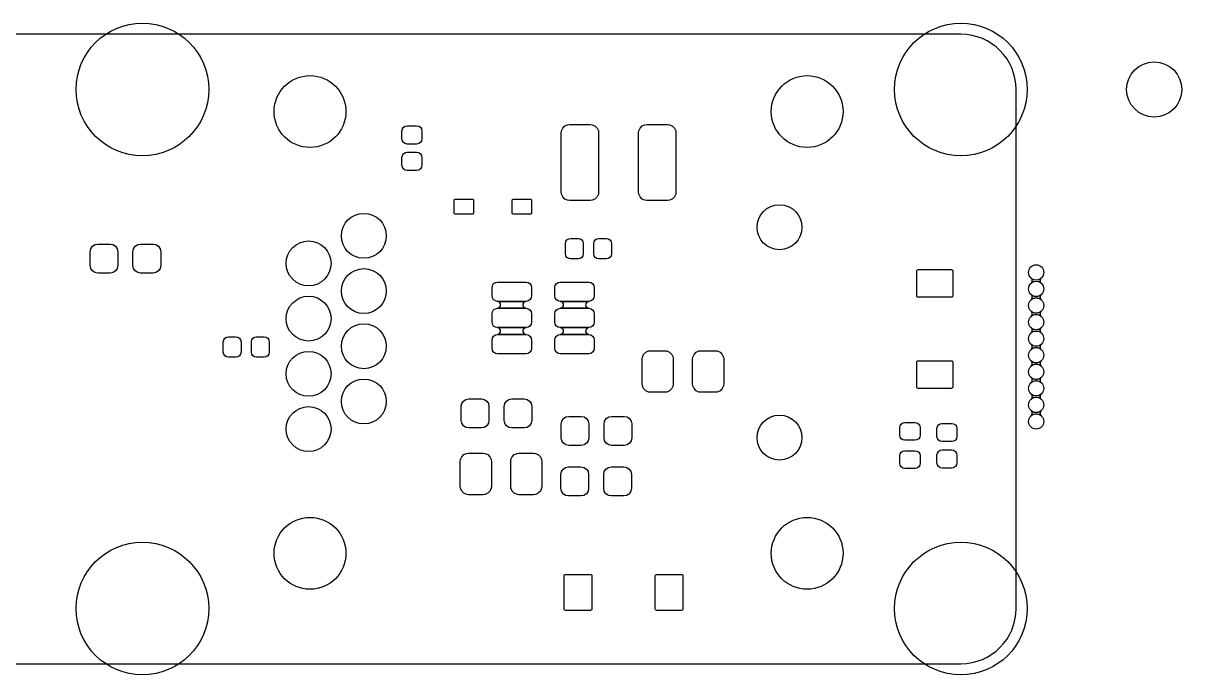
# Model space of a CAD drawing. Extents: x -27 to 356, y -111 to 35.
# Drawn here: x 313.92 to 355.88, y 11.72 to 35.33 of the extents above; entities that cross this region are included whole.
import ezdxf

# ---------------------------------------------------------------- set-up
doc = ezdxf.new("R2010")
doc.units = 0
doc.layers.add('BLACK', color=7, linetype='CONTINUOUS')

msp = doc.modelspace()

# ---------------------------------------------------------------- linework, layer by layer
at = {"layer": 'BLACK', "linetype": 'CONTINUOUS'}
for p, q in [((347.875, 34.925), (231.168, 34.925)), ((347.875, 34.925), (231.168, 34.925)), ((349.875, 14.125), (349.875, 32.925)), ((349.875, 14.125), (349.875, 32.925)), ((327.639, 31.42), (327.654, 31.4931)), ((327.654, 31.4931), (327.695, 31.5551)), ((327.695, 31.5551), (327.757, 31.5965)), ((327.757, 31.5965), (327.83, 31.611)), ((327.83, 31.611), (328.17, 31.611)), ((328.17, 31.611), (328.243, 31.5965)), ((328.243, 31.5965), (328.305, 31.5551)), ((328.305, 31.5551), (328.346, 31.4931)), ((328.346, 31.4931), (328.361, 31.42)), ((333.412, 31.4242), (333.457, 31.5251)), ((333.457, 31.5251), (333.535, 31.6031)), ((333.535, 31.6031), (333.635, 31.6478)), ((333.635, 31.6478), (333.705, 31.656)), ((333.705, 31.656), (334.455, 31.656)), ((334.455, 31.656), (334.524, 31.6479)), ((334.524, 31.6479), (334.625, 31.6034)), ((334.625, 31.6034), (334.703, 31.5255)), ((334.703, 31.5255), (334.748, 31.4248)), ((336.212, 31.4242), (336.257, 31.5251)), ((336.257, 31.5251), (336.335, 31.6031)), ((336.335, 31.6031), (336.435, 31.6478)), ((336.435, 31.6478), (336.505, 31.656)), ((336.505, 31.656), (337.255, 31.656)), ((337.255, 31.656), (337.324, 31.6479)), ((337.324, 31.6479), (337.425, 31.6034)), ((337.425, 31.6034), (337.503, 31.5255)), ((337.503, 31.5255), (337.548, 31.4248)), ((327.639, 31.14), (327.639, 31.42)), ((327.654, 31.0669), (327.639, 31.14)), ((327.695, 31.0049), (327.654, 31.0669)), ((328.346, 31.0669), (328.305, 31.0049)), ((328.361, 31.14), (328.346, 31.0669)), ((328.361, 31.42), (328.361, 31.14)), ((333.404, 31.355), (333.412, 31.4242)), ((333.404, 29.205), (333.404, 31.355)), ((334.748, 31.4248), (334.756, 31.355)), ((334.756, 31.355), (334.756, 29.205)), ((336.204, 31.355), (336.212, 31.4242)), ((336.204, 29.205), (336.204, 31.355)), ((337.548, 31.4248), (337.556, 31.355)), ((337.556, 31.355), (337.556, 29.205)), ((327.757, 30.9635), (327.695, 31.0049)), ((327.695, 30.5951), (327.757, 30.6365)), ((327.83, 30.949), (327.757, 30.9635)), ((327.757, 30.6365), (327.83, 30.651)), ((328.17, 30.949), (327.83, 30.949)), ((327.83, 30.651), (328.17, 30.651)), ((328.243, 30.9635), (328.17, 30.949)), ((328.17, 30.651), (328.243, 30.6365)), ((328.305, 31.0049), (328.243, 30.9635)), ((328.243, 30.6365), (328.305, 30.5951)), ((327.639, 30.46), (327.654, 30.5331)), ((327.639, 30.18), (327.639, 30.46)), ((327.654, 30.5331), (327.695, 30.5951)), ((328.305, 30.5951), (328.346, 30.5331)), ((328.346, 30.5331), (328.361, 30.46)), ((328.361, 30.46), (328.361, 30.18)), ((327.654, 30.1069), (327.639, 30.18)), ((327.695, 30.0449), (327.654, 30.1069)), ((327.757, 30.0035), (327.695, 30.0449)), ((327.83, 29.989), (327.757, 30.0035)), ((328.17, 29.989), (327.83, 29.989)), ((328.243, 30.0035), (328.17, 29.989)), ((328.305, 30.0449), (328.243, 30.0035)), ((328.346, 30.1069), (328.305, 30.0449)), ((328.361, 30.18), (328.346, 30.1069)), ((329.544, 28.9411), (329.56, 28.9521)), ((329.56, 28.9521), (329.58, 28.956)), ((329.58, 28.956), (330.18, 28.956)), ((330.18, 28.956), (330.2, 28.9521)), ((330.2, 28.9521), (330.216, 28.9411)), ((331.644, 28.9411), (331.66, 28.9521)), ((331.66, 28.9521), (331.68, 28.956)), ((331.68, 28.956), (332.28, 28.956)), ((332.28, 28.956), (332.3, 28.9521)), ((332.3, 28.9521), (332.316, 28.9411)), ((333.412, 29.1352), (333.404, 29.205)), ((333.457, 29.0345), (333.412, 29.1352)), ((333.535, 28.9566), (333.457, 29.0345)), ((333.636, 28.9121), (333.535, 28.9566)), ((334.625, 28.9569), (334.525, 28.9122)), ((334.703, 29.0349), (334.625, 28.9569)), ((334.748, 29.1358), (334.703, 29.0349)), ((334.756, 29.205), (334.748, 29.1358)), ((336.212, 29.1352), (336.204, 29.205)), ((336.257, 29.0345), (336.212, 29.1352)), ((336.335, 28.9566), (336.257, 29.0345)), ((336.436, 28.9121), (336.335, 28.9566)), ((337.425, 28.9569), (337.325, 28.9122)), ((337.503, 29.0349), (337.425, 28.9569)), ((337.548, 29.1358), (337.503, 29.0349)), ((337.556, 29.205), (337.548, 29.1358)), ((329.529, 28.905), (329.533, 28.9245)), ((329.529, 28.455), (329.529, 28.905)), ((329.533, 28.9245), (329.544, 28.9411)), ((330.216, 28.9411), (330.227, 28.9245)), ((330.227, 28.9245), (330.231, 28.905)), ((330.231, 28.905), (330.231, 28.455)), ((331.629, 28.905), (331.633, 28.9245)), ((331.629, 28.455), (331.629, 28.905)), ((331.633, 28.9245), (331.644, 28.9411)), ((332.316, 28.9411), (332.327, 28.9245)), ((332.327, 28.9245), (332.331, 28.905)), ((332.331, 28.905), (332.331, 28.455)), ((333.705, 28.904), (333.636, 28.9121)), ((334.455, 28.904), (333.705, 28.904)), ((334.525, 28.9122), (334.455, 28.904)), ((336.505, 28.904), (336.436, 28.9121)), ((337.255, 28.904), (336.505, 28.904)), ((337.325, 28.9122), (337.255, 28.904)), ((329.533, 28.4355), (329.529, 28.455)), ((329.544, 28.4189), (329.533, 28.4355)), ((329.56, 28.4079), (329.544, 28.4189)), ((329.58, 28.404), (329.56, 28.4079)), ((330.18, 28.404), (329.58, 28.404)), ((330.2, 28.4079), (330.18, 28.404)), ((330.216, 28.4189), (330.2, 28.4079)), ((330.227, 28.4355), (330.216, 28.4189)), ((330.231, 28.455), (330.227, 28.4355)), ((331.633, 28.4355), (331.629, 28.455)), ((331.644, 28.4189), (331.633, 28.4355)), ((331.66, 28.4079), (331.644, 28.4189)), ((331.68, 28.404), (331.66, 28.4079)), ((332.28, 28.404), (331.68, 28.404)), ((332.3, 28.4079), (332.28, 28.404)), ((332.316, 28.4189), (332.3, 28.4079)), ((332.327, 28.4355), (332.316, 28.4189)), ((332.331, 28.455), (332.327, 28.4355)), ((316.43, 27.2452), (316.519, 27.305)), ((316.519, 27.305), (316.625, 27.326)), ((316.625, 27.326), (317.075, 27.326)), ((317.075, 27.326), (317.181, 27.305)), ((317.181, 27.305), (317.27, 27.2452)), ((317.98, 27.2452), (318.069, 27.305)), ((318.069, 27.305), (318.175, 27.326)), ((318.175, 27.326), (318.625, 27.326)), ((318.625, 27.326), (318.731, 27.305)), ((318.731, 27.305), (318.82, 27.2452)), ((333.559, 27.345), (333.573, 27.4162)), ((333.559, 26.975), (333.559, 27.345)), ((333.573, 27.4162), (333.613, 27.4765)), ((333.613, 27.4765), (333.674, 27.5168)), ((333.674, 27.5168), (333.745, 27.531)), ((333.745, 27.531), (334.015, 27.531)), ((334.015, 27.531), (334.086, 27.5168)), ((334.086, 27.5168), (334.147, 27.4765)), ((334.147, 27.4765), (334.187, 27.4162)), ((334.187, 27.4162), (334.201, 27.345)), ((334.201, 27.345), (334.201, 26.975)), ((334.579, 27.345), (334.593, 27.4162)), ((334.579, 26.975), (334.579, 27.345)), ((334.593, 27.4162), (334.633, 27.4765)), ((334.633, 27.4765), (334.694, 27.5168)), ((334.694, 27.5168), (334.765, 27.531)), ((334.765, 27.531), (335.035, 27.531)), ((335.035, 27.531), (335.106, 27.5168)), ((335.106, 27.5168), (335.167, 27.4765)), ((335.167, 27.4765), (335.207, 27.4162)), ((335.207, 27.4162), (335.221, 27.345)), ((335.221, 27.345), (335.221, 26.975)), ((316.349, 27.05), (316.37, 27.1556)), ((316.349, 26.55), (316.349, 27.05)), ((316.37, 27.1556), (316.43, 27.2452)), ((317.27, 27.2452), (317.33, 27.1556)), ((317.33, 27.1556), (317.351, 27.05)), ((317.351, 27.05), (317.351, 26.55)), ((317.899, 27.05), (317.92, 27.1556)), ((317.899, 26.55), (317.899, 27.05)), ((317.92, 27.1556), (317.98, 27.2452)), ((318.82, 27.2452), (318.88, 27.1556)), ((318.88, 27.1556), (318.901, 27.05)), ((318.901, 27.05), (318.901, 26.55)), ((333.573, 26.9038), (333.559, 26.975)), ((333.613, 26.8435), (333.573, 26.9038)), ((334.187, 26.9038), (334.147, 26.8435)), ((334.201, 26.975), (334.187, 26.9038)), ((334.593, 26.9038), (334.579, 26.975)), ((334.633, 26.8435), (334.593, 26.9038)), ((335.207, 26.9038), (335.167, 26.8435)), ((335.221, 26.975), (335.207, 26.9038)), ((316.37, 26.4444), (316.349, 26.55)), ((316.43, 26.3548), (316.37, 26.4444)), ((317.33, 26.4444), (317.27, 26.3548)), ((317.351, 26.55), (317.33, 26.4444)), ((317.92, 26.4444), (317.899, 26.55)), ((317.98, 26.3548), (317.92, 26.4444)), ((318.88, 26.4444), (318.82, 26.3548)), ((318.901, 26.55), (318.88, 26.4444)), ((333.674, 26.8032), (333.613, 26.8435)), ((333.745, 26.789), (333.674, 26.8032)), ((334.015, 26.789), (333.745, 26.789)), ((334.086, 26.8032), (334.015, 26.789)), ((334.147, 26.8435), (334.086, 26.8032)), ((334.694, 26.8032), (334.633, 26.8435)), ((334.765, 26.789), (334.694, 26.8032)), ((335.035, 26.789), (334.765, 26.789)), ((335.106, 26.8032), (335.035, 26.789)), ((335.167, 26.8435), (335.106, 26.8032)), ((316.519, 26.295), (316.43, 26.3548)), ((316.625, 26.274), (316.519, 26.295)), ((317.075, 26.274), (316.625, 26.274)), ((317.181, 26.295), (317.075, 26.274)), ((317.27, 26.3548), (317.181, 26.295)), ((318.069, 26.295), (317.98, 26.3548)), ((318.175, 26.274), (318.069, 26.295)), ((318.625, 26.274), (318.175, 26.274)), ((318.731, 26.295), (318.625, 26.274)), ((318.82, 26.3548), (318.731, 26.295)), ((346.279, 26.35), (346.283, 26.3695)), ((346.279, 25.45), (346.279, 26.35)), ((346.283, 26.3695), (346.294, 26.3861)), ((346.294, 26.3861), (346.31, 26.3971)), ((346.31, 26.3971), (346.33, 26.401)), ((346.33, 26.401), (347.53, 26.401)), ((347.53, 26.401), (347.55, 26.3971)), ((347.55, 26.3971), (347.566, 26.3861)), ((347.566, 26.3861), (347.577, 26.3695)), ((347.577, 26.3695), (347.581, 26.35)), ((347.581, 26.35), (347.581, 25.45)), ((350.424, 26.0913), (350.425, 26.0927)), ((350.424, 26.0894), (350.424, 26.0913)), ((350.427, 26.0871), (350.424, 26.0894)), ((350.425, 26.0927), (350.427, 26.0924)), ((350.427, 26.0924), (350.495, 26.0469)), ((350.455, 26.043), (350.427, 26.0871)), ((350.46, 25.9739), (350.455, 26.043)), ((350.495, 26.0469), (350.6, 26.026)), ((350.6, 26.026), (350.705, 26.0469)), ((350.705, 26.0469), (350.773, 26.0924)), ((350.773, 26.0872), (350.74, 26.0261)), ((350.74, 26.0261), (350.745, 25.957)), ((350.773, 26.0924), (350.775, 26.0926)), ((350.776, 26.0894), (350.773, 26.0872)), ((350.775, 26.0926), (350.776, 26.0909)), ((350.776, 26.0909), (350.776, 26.0894)), ((330.899, 25.75), (330.914, 25.8269)), ((330.899, 25.45), (330.899, 25.75)), ((330.914, 25.8269), (330.958, 25.8921)), ((330.958, 25.8921), (331.023, 25.9357)), ((331.023, 25.9357), (331.1, 25.951)), ((331.1, 25.951), (332.125, 25.951)), ((332.125, 25.951), (332.202, 25.9357)), ((332.202, 25.9357), (332.267, 25.8921)), ((332.267, 25.8921), (332.311, 25.8269)), ((332.311, 25.8269), (332.326, 25.75)), ((332.326, 25.75), (332.326, 25.45)), ((333.174, 25.75), (333.189, 25.8269)), ((333.174, 25.45), (333.174, 25.75)), ((333.189, 25.8269), (333.233, 25.8921)), ((333.233, 25.8921), (333.298, 25.9357)), ((333.298, 25.9357), (333.375, 25.951)), ((333.375, 25.951), (334.4, 25.951)), ((334.4, 25.951), (334.477, 25.9357)), ((334.477, 25.9357), (334.542, 25.8921)), ((334.542, 25.8921), (334.586, 25.8269)), ((334.586, 25.8269), (334.601, 25.75)), ((334.601, 25.75), (334.601, 25.45)), ((350.424, 25.9106), (350.427, 25.9128)), ((350.424, 25.9091), (350.424, 25.9106)), ((350.425, 25.9074), (350.424, 25.9091)), ((350.427, 25.9076), (350.425, 25.9074)), ((350.427, 25.9128), (350.46, 25.9739)), ((350.495, 25.9531), (350.427, 25.9076)), ((350.6, 25.974), (350.495, 25.9531)), ((350.705, 25.9531), (350.6, 25.974)), ((350.773, 25.9076), (350.705, 25.9531)), ((350.745, 25.957), (350.773, 25.9129)), ((350.773, 25.9129), (350.776, 25.9106)), ((350.775, 25.9073), (350.773, 25.9076)), ((350.776, 25.9087), (350.775, 25.9073)), ((350.776, 25.9106), (350.776, 25.9087)), ((330.914, 25.3731), (330.899, 25.45)), ((330.958, 25.3079), (330.914, 25.3731)), ((331.023, 25.2643), (330.958, 25.3079)), ((331.1, 25.249), (331.023, 25.2643)), ((332.125, 25.249), (331.1, 25.249)), ((331.106, 25.2482), (331.107, 25.2502)), ((331.108, 25.247), (331.106, 25.2482)), ((331.107, 25.2502), (331.108, 25.251)), ((331.108, 25.251), (332.117, 25.251)), ((331.174, 25.2169), (331.108, 25.247)), ((331.108, 25.247), (331.108, 25.247)), ((331.211, 25.1582), (331.174, 25.2169)), ((332.053, 25.2188), (332.015, 25.161)), ((332.117, 25.247), (332.053, 25.2188)), ((332.117, 25.251), (332.119, 25.25)), ((332.119, 25.248), (332.117, 25.247)), ((332.117, 25.247), (332.117, 25.247)), ((332.119, 25.25), (332.119, 25.248)), ((332.202, 25.2643), (332.125, 25.249)), ((332.267, 25.3079), (332.202, 25.2643)), ((332.311, 25.3731), (332.267, 25.3079)), ((332.326, 25.45), (332.311, 25.3731)), ((333.189, 25.3731), (333.174, 25.45)), ((333.233, 25.3079), (333.189, 25.3731)), ((333.298, 25.2643), (333.233, 25.3079)), ((333.375, 25.249), (333.298, 25.2643)), ((334.4, 25.249), (333.375, 25.249)), ((333.381, 25.2482), (333.382, 25.2502)), ((333.383, 25.247), (333.381, 25.2482)), ((333.382, 25.2502), (333.383, 25.251)), ((333.383, 25.251), (334.392, 25.251)), ((333.449, 25.2169), (333.383, 25.247)), ((333.383, 25.247), (333.383, 25.247)), ((333.486, 25.1582), (333.449, 25.2169)), ((334.328, 25.2188), (334.29, 25.161)), ((334.392, 25.247), (334.328, 25.2188)), ((334.392, 25.251), (334.394, 25.25)), ((334.394, 25.248), (334.392, 25.247)), ((334.392, 25.247), (334.392, 25.247)), ((334.394, 25.25), (334.394, 25.248)), ((334.477, 25.2643), (334.4, 25.249)), ((334.542, 25.3079), (334.477, 25.2643)), ((334.586, 25.3731), (334.542, 25.3079)), ((334.601, 25.45), (334.586, 25.3731)), ((346.283, 25.4305), (346.279, 25.45)), ((346.294, 25.4139), (346.283, 25.4305)), ((346.31, 25.4029), (346.294, 25.4139)), ((346.33, 25.399), (346.31, 25.4029)), ((347.53, 25.399), (346.33, 25.399)), ((347.55, 25.4029), (347.53, 25.399)), ((347.566, 25.4139), (347.55, 25.4029)), ((347.577, 25.4305), (347.566, 25.4139)), ((347.581, 25.45), (347.577, 25.4305)), ((350.424, 25.4913), (350.425, 25.4927)), ((350.424, 25.4894), (350.424, 25.4913)), ((350.427, 25.4871), (350.424, 25.4894)), ((350.424, 25.3106), (350.427, 25.3128)), ((350.424, 25.3091), (350.424, 25.3106)), ((350.425, 25.3074), (350.424, 25.3091)), ((350.425, 25.4927), (350.427, 25.4924)), ((350.427, 25.3076), (350.425, 25.3074)), ((350.427, 25.4924), (350.495, 25.4469)), ((350.455, 25.443), (350.427, 25.4871)), ((350.427, 25.3128), (350.46, 25.3739)), ((350.495, 25.3531), (350.427, 25.3076)), ((350.46, 25.3739), (350.455, 25.443)), ((350.495, 25.4469), (350.6, 25.426)), ((350.6, 25.374), (350.495, 25.3531)), ((350.6, 25.426), (350.705, 25.4469)), ((350.705, 25.3531), (350.6, 25.374)), ((350.705, 25.4469), (350.773, 25.4924)), ((350.773, 25.3076), (350.705, 25.3531)), ((350.773, 25.4872), (350.74, 25.4261)), ((350.74, 25.4261), (350.745, 25.357)), ((350.745, 25.357), (350.773, 25.3129)), ((350.773, 25.4924), (350.775, 25.4926)), ((350.776, 25.4894), (350.773, 25.4872)), ((350.773, 25.3129), (350.776, 25.3106)), ((350.775, 25.3073), (350.773, 25.3076)), ((350.775, 25.4926), (350.776, 25.4909)), ((350.776, 25.3087), (350.775, 25.3073)), ((350.776, 25.4909), (350.776, 25.4894)), ((350.776, 25.3106), (350.776, 25.3087)), ((330.899, 24.8), (330.914, 24.8769)), ((330.899, 24.5), (330.899, 24.8)), ((330.914, 24.8769), (330.958, 24.9421)), ((330.958, 24.9421), (331.023, 24.9857)), ((331.023, 24.9857), (331.1, 25.001)), ((331.1, 25.001), (332.125, 25.001)), ((331.106, 25.002), (331.108, 25.003)), ((331.106, 25), (331.106, 25.002)), ((331.108, 24.999), (331.106, 25)), ((331.108, 25.003), (331.172, 25.0312)), ((331.108, 25.003), (331.108, 25.003)), ((332.117, 24.999), (331.108, 24.999)), ((331.172, 25.0312), (331.21, 25.089)), ((331.21, 25.089), (331.211, 25.1582)), ((332.015, 25.161), (332.014, 25.0918)), ((332.014, 25.0918), (332.051, 25.0331)), ((332.051, 25.0331), (332.117, 25.003)), ((332.117, 25.003), (332.117, 25.003)), ((332.117, 25.003), (332.119, 25.0018)), ((332.118, 24.9998), (332.117, 24.999)), ((332.119, 25.0018), (332.118, 24.9998)), ((332.125, 25.001), (332.202, 24.9857)), ((332.202, 24.9857), (332.267, 24.9421)), ((332.267, 24.9421), (332.311, 24.8769)), ((332.311, 24.8769), (332.326, 24.8)), ((332.326, 24.8), (332.326, 24.5)), ((333.174, 24.8), (333.189, 24.8769)), ((333.174, 24.5), (333.174, 24.8)), ((333.189, 24.8769), (333.233, 24.9421)), ((333.233, 24.9421), (333.298, 24.9857)), ((333.298, 24.9857), (333.375, 25.001)), ((333.375, 25.001), (334.4, 25.001)), ((333.381, 25.002), (333.383, 25.003)), ((333.381, 25), (333.381, 25.002)), ((333.383, 24.999), (333.381, 25)), ((333.383, 25.003), (333.447, 25.0312)), ((333.383, 25.003), (333.383, 25.003)), ((334.392, 24.999), (333.383, 24.999)), ((333.447, 25.0312), (333.485, 25.089)), ((333.485, 25.089), (333.486, 25.1582)), ((334.29, 25.161), (334.289, 25.0918)), ((334.289, 25.0918), (334.326, 25.0331)), ((334.326, 25.0331), (334.392, 25.003)), ((334.392, 25.003), (334.392, 25.003)), ((334.392, 25.003), (334.394, 25.0018)), ((334.393, 24.9998), (334.392, 24.999)), ((334.394, 25.0018), (334.393, 24.9998)), ((334.4, 25.001), (334.477, 24.9857)), ((334.477, 24.9857), (334.542, 24.9421)), ((334.542, 24.9421), (334.586, 24.8769)), ((334.586, 24.8769), (334.601, 24.8)), ((334.601, 24.8), (334.601, 24.5)), ((350.424, 24.8913), (350.425, 24.8927)), ((350.424, 24.8894), (350.424, 24.8913)), ((350.427, 24.8871), (350.424, 24.8894)), ((350.425, 24.8927), (350.427, 24.8924)), ((350.427, 24.8924), (350.495, 24.8469)), ((350.455, 24.843), (350.427, 24.8871)), ((350.427, 24.7128), (350.46, 24.7739)), ((350.495, 24.7531), (350.427, 24.7076)), ((350.46, 24.7739), (350.455, 24.843)), ((350.495, 24.8469), (350.6, 24.826)), ((350.6, 24.774), (350.495, 24.7531)), ((350.6, 24.826), (350.705, 24.8469)), ((350.705, 24.7531), (350.6, 24.774)), ((350.705, 24.8469), (350.773, 24.8924)), ((350.773, 24.7076), (350.705, 24.7531)), ((350.773, 24.8872), (350.74, 24.8261)), ((350.74, 24.8261), (350.745, 24.757)), ((350.745, 24.757), (350.773, 24.7129)), ((350.773, 24.8924), (350.775, 24.8926)), ((350.776, 24.8894), (350.773, 24.8872)), ((350.775, 24.8926), (350.776, 24.8909)), ((350.776, 24.8909), (350.776, 24.8894)), ((330.914, 24.4231), (330.899, 24.5)), ((330.958, 24.3579), (330.914, 24.4231)), ((331.023, 24.3143), (330.958, 24.3579)), ((332.267, 24.3579), (332.202, 24.3143)), ((332.311, 24.4231), (332.267, 24.3579)), ((332.326, 24.5), (332.311, 24.4231)), ((333.189, 24.4231), (333.174, 24.5)), ((333.233, 24.3579), (333.189, 24.4231)), ((333.298, 24.3143), (333.233, 24.3579)), ((334.542, 24.3579), (334.477, 24.3143)), ((334.586, 24.4231), (334.542, 24.3579)), ((334.601, 24.5), (334.586, 24.4231)), ((350.424, 24.7106), (350.427, 24.7128)), ((350.424, 24.7091), (350.424, 24.7106)), ((350.425, 24.7074), (350.424, 24.7091)), ((350.427, 24.7076), (350.425, 24.7074)), ((350.773, 24.7129), (350.776, 24.7106)), ((350.775, 24.7073), (350.773, 24.7076)), ((350.776, 24.7087), (350.775, 24.7073)), ((350.776, 24.7106), (350.776, 24.7087)), ((321.183, 23.8562), (321.223, 23.9165)), ((321.223, 23.9165), (321.284, 23.9568)), ((321.284, 23.9568), (321.355, 23.971)), ((321.355, 23.971), (321.625, 23.971)), ((321.625, 23.971), (321.696, 23.9568)), ((321.696, 23.9568), (321.757, 23.9165)), ((321.757, 23.9165), (321.797, 23.8562)), ((322.203, 23.8562), (322.243, 23.9165)), ((322.243, 23.9165), (322.304, 23.9568)), ((322.304, 23.9568), (322.375, 23.971)), ((322.375, 23.971), (322.645, 23.971)), ((322.645, 23.971), (322.716, 23.9568)), ((322.716, 23.9568), (322.777, 23.9165)), ((322.777, 23.9165), (322.817, 23.8562)), ((330.899, 23.85), (330.914, 23.9269)), ((330.914, 23.9269), (330.958, 23.9921)), ((330.958, 23.9921), (331.023, 24.0357)), ((331.1, 24.299), (331.023, 24.3143)), ((331.023, 24.0357), (331.1, 24.051)), ((332.125, 24.299), (331.1, 24.299)), ((331.1, 24.051), (332.125, 24.051)), ((331.106, 24.2982), (331.107, 24.3002)), ((331.108, 24.297), (331.106, 24.2982)), ((331.106, 24.052), (331.108, 24.053)), ((331.106, 24.05), (331.106, 24.052)), ((331.108, 24.049), (331.106, 24.05)), ((331.107, 24.3002), (331.108, 24.301)), ((331.108, 24.301), (332.117, 24.301)), ((331.174, 24.2669), (331.108, 24.297)), ((331.108, 24.297), (331.108, 24.297)), ((331.108, 24.053), (331.172, 24.0812)), ((331.108, 24.053), (331.108, 24.053)), ((332.117, 24.049), (331.108, 24.049)), ((331.172, 24.0812), (331.21, 24.139)), ((331.211, 24.2082), (331.174, 24.2669)), ((331.21, 24.139), (331.211, 24.2082)), ((332.015, 24.211), (332.014, 24.1418)), ((332.014, 24.1418), (332.051, 24.0831)), ((332.053, 24.2688), (332.015, 24.211)), ((332.051, 24.0831), (332.117, 24.053)), ((332.117, 24.297), (332.053, 24.2688)), ((332.117, 24.301), (332.119, 24.3)), ((332.119, 24.298), (332.117, 24.297)), ((332.117, 24.297), (332.117, 24.297)), ((332.117, 24.053), (332.117, 24.053)), ((332.117, 24.053), (332.119, 24.0518)), ((332.118, 24.0498), (332.117, 24.049)), ((332.119, 24.0518), (332.118, 24.0498)), ((332.119, 24.3), (332.119, 24.298)), ((332.202, 24.3143), (332.125, 24.299)), ((332.125, 24.051), (332.202, 24.0357)), ((332.202, 24.0357), (332.267, 23.9921)), ((332.267, 23.9921), (332.311, 23.9269)), ((332.311, 23.9269), (332.326, 23.85)), ((333.174, 23.85), (333.189, 23.9269)), ((333.189, 23.9269), (333.233, 23.9921)), ((333.233, 23.9921), (333.298, 24.0357)), ((333.375, 24.299), (333.298, 24.3143)), ((333.298, 24.0357), (333.375, 24.051)), ((334.4, 24.299), (333.375, 24.299)), ((333.375, 24.051), (334.4, 24.051)), ((333.381, 24.2982), (333.382, 24.3002)), ((333.383, 24.297), (333.381, 24.2982)), ((333.381, 24.052), (333.383, 24.053)), ((333.381, 24.05), (333.381, 24.052)), ((333.383, 24.049), (333.381, 24.05)), ((333.382, 24.3002), (333.383, 24.301)), ((333.383, 24.301), (334.392, 24.301)), ((333.449, 24.2669), (333.383, 24.297)), ((333.383, 24.297), (333.383, 24.297)), ((333.383, 24.053), (333.447, 24.0812)), ((333.383, 24.053), (333.383, 24.053)), ((334.392, 24.049), (333.383, 24.049)), ((333.447, 24.0812), (333.485, 24.139)), ((333.486, 24.2082), (333.449, 24.2669)), ((333.485, 24.139), (333.486, 24.2082)), ((334.29, 24.211), (334.289, 24.1418)), ((334.289, 24.1418), (334.326, 24.0831)), ((334.328, 24.2688), (334.29, 24.211)), ((334.326, 24.0831), (334.392, 24.053)), ((334.392, 24.297), (334.328, 24.2688)), ((334.392, 24.301), (334.394, 24.3)), ((334.394, 24.298), (334.392, 24.297)), ((334.392, 24.297), (334.392, 24.297)), ((334.392, 24.053), (334.392, 24.053)), ((334.392, 24.053), (334.394, 24.0518)), ((334.393, 24.0498), (334.392, 24.049)), ((334.394, 24.0518), (334.393, 24.0498)), ((334.394, 24.3), (334.394, 24.298)), ((334.477, 24.3143), (334.4, 24.299)), ((334.4, 24.051), (334.477, 24.0357)), ((334.477, 24.0357), (334.542, 23.9921)), ((334.542, 23.9921), (334.586, 23.9269)), ((334.586, 23.9269), (334.601, 23.85)), ((350.424, 24.2913), (350.425, 24.2927)), ((350.424, 24.2894), (350.424, 24.2913)), ((350.427, 24.2871), (350.424, 24.2894)), ((350.424, 24.1106), (350.427, 24.1128)), ((350.424, 24.1091), (350.424, 24.1106)), ((350.425, 24.1074), (350.424, 24.1091)), ((350.425, 24.2927), (350.427, 24.2924)), ((350.427, 24.1076), (350.425, 24.1074)), ((350.427, 24.2924), (350.495, 24.2469)), ((350.455, 24.243), (350.427, 24.2871)), ((350.427, 24.1128), (350.46, 24.1739)), ((350.495, 24.1531), (350.427, 24.1076)), ((350.46, 24.1739), (350.455, 24.243)), ((350.495, 24.2469), (350.6, 24.226)), ((350.6, 24.174), (350.495, 24.1531)), ((350.6, 24.226), (350.705, 24.2469)), ((350.705, 24.1531), (350.6, 24.174)), ((350.705, 24.2469), (350.773, 24.2924)), ((350.773, 24.1076), (350.705, 24.1531)), ((350.773, 24.2872), (350.74, 24.2261)), ((350.74, 24.2261), (350.745, 24.157)), ((350.745, 24.157), (350.773, 24.1129)), ((350.773, 24.2924), (350.775, 24.2926)), ((350.776, 24.2894), (350.773, 24.2872)), ((350.773, 24.1129), (350.776, 24.1106)), ((350.775, 24.1073), (350.773, 24.1076)), ((350.775, 24.2926), (350.776, 24.2909)), ((350.776, 24.1087), (350.775, 24.1073)), ((350.776, 24.2909), (350.776, 24.2894)), ((350.776, 24.1106), (350.776, 24.1087)), ((321.169, 23.785), (321.183, 23.8562)), ((321.169, 23.415), (321.169, 23.785)), ((321.797, 23.8562), (321.811, 23.785)), ((321.811, 23.785), (321.811, 23.415)), ((322.189, 23.785), (322.203, 23.8562)), ((322.189, 23.415), (322.189, 23.785)), ((322.817, 23.8562), (322.831, 23.785)), ((322.831, 23.785), (322.831, 23.415)), ((330.899, 23.55), (330.899, 23.85)), ((330.914, 23.4731), (330.899, 23.55)), ((332.326, 23.55), (332.311, 23.4731)), ((332.326, 23.85), (332.326, 23.55)), ((333.174, 23.55), (333.174, 23.85)), ((333.189, 23.4731), (333.174, 23.55)), ((334.601, 23.55), (334.586, 23.4731)), ((334.601, 23.85), (334.601, 23.55)), ((350.424, 23.6913), (350.425, 23.6927)), ((350.424, 23.6894), (350.424, 23.6913)), ((350.427, 23.6871), (350.424, 23.6894)), ((350.424, 23.5106), (350.427, 23.5128)), ((350.424, 23.5091), (350.424, 23.5106)), ((350.425, 23.5074), (350.424, 23.5091)), ((350.425, 23.6927), (350.427, 23.6924)), ((350.427, 23.5076), (350.425, 23.5074)), ((350.427, 23.6924), (350.495, 23.6469)), ((350.455, 23.643), (350.427, 23.6871)), ((350.427, 23.5128), (350.46, 23.5739)), ((350.495, 23.5531), (350.427, 23.5076)), ((350.46, 23.5739), (350.455, 23.643)), ((350.495, 23.6469), (350.6, 23.626)), ((350.6, 23.574), (350.495, 23.5531)), ((350.6, 23.626), (350.705, 23.6469)), ((350.705, 23.5531), (350.6, 23.574)), ((350.705, 23.6469), (350.773, 23.6924)), ((350.773, 23.5076), (350.705, 23.5531)), ((350.773, 23.6872), (350.74, 23.6261)), ((350.74, 23.6261), (350.745, 23.557)), ((350.745, 23.557), (350.773, 23.5129)), ((350.773, 23.6924), (350.775, 23.6926)), ((350.776, 23.6894), (350.773, 23.6872)), ((350.773, 23.5129), (350.776, 23.5106)), ((350.775, 23.5073), (350.773, 23.5076)), ((350.775, 23.6926), (350.776, 23.6909)), ((350.776, 23.5087), (350.775, 23.5073)), ((350.776, 23.6909), (350.776, 23.6894)), ((350.776, 23.5106), (350.776, 23.5087)), ((321.183, 23.3438), (321.169, 23.415)), ((321.223, 23.2835), (321.183, 23.3438)), ((321.284, 23.2432), (321.223, 23.2835)), ((321.355, 23.229), (321.284, 23.2432)), ((321.625, 23.229), (321.355, 23.229)), ((321.696, 23.2432), (321.625, 23.229)), ((321.757, 23.2835), (321.696, 23.2432)), ((321.797, 23.3438), (321.757, 23.2835)), ((321.811, 23.415), (321.797, 23.3438)), ((322.203, 23.3438), (322.189, 23.415)), ((322.243, 23.2835), (322.203, 23.3438)), ((322.304, 23.2432), (322.243, 23.2835)), ((322.375, 23.229), (322.304, 23.2432)), ((322.645, 23.229), (322.375, 23.229)), ((322.716, 23.2432), (322.645, 23.229)), ((322.777, 23.2835), (322.716, 23.2432)), ((322.817, 23.3438), (322.777, 23.2835)), ((322.831, 23.415), (322.817, 23.3438)), ((330.958, 23.4079), (330.914, 23.4731)), ((331.023, 23.3643), (330.958, 23.4079)), ((331.1, 23.349), (331.023, 23.3643)), ((332.125, 23.349), (331.1, 23.349)), ((332.202, 23.3643), (332.125, 23.349)), ((332.267, 23.4079), (332.202, 23.3643)), ((332.311, 23.4731), (332.267, 23.4079)), ((333.233, 23.4079), (333.189, 23.4731)), ((333.298, 23.3643), (333.233, 23.4079)), ((333.375, 23.349), (333.298, 23.3643)), ((334.4, 23.349), (333.375, 23.349)), ((334.477, 23.3643), (334.4, 23.349)), ((334.542, 23.4079), (334.477, 23.3643)), ((334.586, 23.4731), (334.542, 23.4079)), ((336.334, 23.16), (336.342, 23.2292)), ((336.334, 22.26), (336.334, 23.16)), ((336.342, 23.2292), (336.387, 23.3301)), ((336.387, 23.3301), (336.465, 23.4081)), ((336.465, 23.4081), (336.565, 23.4528)), ((336.565, 23.4528), (336.635, 23.461)), ((336.635, 23.461), (337.16, 23.461)), ((337.16, 23.461), (337.229, 23.4529)), ((337.229, 23.4529), (337.33, 23.4084)), ((337.33, 23.4084), (337.408, 23.3305)), ((337.408, 23.3305), (337.453, 23.2298)), ((337.453, 23.2298), (337.461, 23.16)), ((337.461, 23.16), (337.461, 22.26)), ((338.159, 23.16), (338.167, 23.2292)), ((338.159, 22.26), (338.159, 23.16)), ((338.167, 23.2292), (338.212, 23.3301)), ((338.212, 23.3301), (338.29, 23.4081)), ((338.29, 23.4081), (338.39, 23.4528)), ((338.39, 23.4528), (338.46, 23.461)), ((338.46, 23.461), (338.985, 23.461)), ((338.985, 23.461), (339.054, 23.4529)), ((339.054, 23.4529), (339.155, 23.4084)), ((339.155, 23.4084), (339.233, 23.3305)), ((339.233, 23.3305), (339.278, 23.2298)), ((339.278, 23.2298), (339.286, 23.16)), ((339.286, 23.16), (339.286, 22.26)), ((346.283, 23.0695), (346.294, 23.0861)), ((346.294, 23.0861), (346.31, 23.0971)), ((346.31, 23.0971), (346.33, 23.101)), ((346.33, 23.101), (347.53, 23.101)), ((347.53, 23.101), (347.55, 23.0971)), ((347.55, 23.0971), (347.566, 23.0861)), ((347.566, 23.0861), (347.577, 23.0695)), ((350.424, 23.0913), (350.425, 23.0927)), ((350.424, 23.0894), (350.424, 23.0913)), ((350.427, 23.0871), (350.424, 23.0894)), ((350.425, 23.0927), (350.427, 23.0924)), ((350.427, 23.0924), (350.495, 23.0469)), ((350.455, 23.043), (350.427, 23.0871)), ((350.705, 23.0469), (350.773, 23.0924)), ((350.773, 23.0872), (350.74, 23.0261)), ((350.773, 23.0924), (350.775, 23.0926)), ((350.776, 23.0894), (350.773, 23.0872)), ((350.775, 23.0926), (350.776, 23.0909)), ((350.776, 23.0909), (350.776, 23.0894)), ((346.279, 23.05), (346.283, 23.0695)), ((346.279, 22.15), (346.279, 23.05)), ((347.577, 23.0695), (347.581, 23.05)), ((347.581, 23.05), (347.581, 22.15)), ((350.424, 22.9106), (350.427, 22.9128)), ((350.424, 22.9091), (350.424, 22.9106)), ((350.425, 22.9074), (350.424, 22.9091)), ((350.427, 22.9076), (350.425, 22.9074)), ((350.427, 22.9128), (350.46, 22.9739)), ((350.495, 22.9531), (350.427, 22.9076)), ((350.46, 22.9739), (350.455, 23.043)), ((350.495, 23.0469), (350.6, 23.026)), ((350.6, 22.974), (350.495, 22.9531)), ((350.6, 23.026), (350.705, 23.0469)), ((350.705, 22.9531), (350.6, 22.974)), ((350.773, 22.9076), (350.705, 22.9531)), ((350.74, 23.0261), (350.745, 22.957)), ((350.745, 22.957), (350.773, 22.9129)), ((350.773, 22.9129), (350.776, 22.9106)), ((350.775, 22.9073), (350.773, 22.9076)), ((350.776, 22.9087), (350.775, 22.9073)), ((350.776, 22.9106), (350.776, 22.9087)), ((336.342, 22.1902), (336.334, 22.26)), ((337.461, 22.26), (337.453, 22.1908)), ((338.167, 22.1902), (338.159, 22.26)), ((339.286, 22.26), (339.278, 22.1908)), ((350.424, 22.4913), (350.425, 22.4927)), ((350.424, 22.4894), (350.424, 22.4913)), ((350.427, 22.4871), (350.424, 22.4894)), ((350.424, 22.3106), (350.427, 22.3128)), ((350.424, 22.3091), (350.424, 22.3106)), ((350.425, 22.3074), (350.424, 22.3091)), ((350.425, 22.4927), (350.427, 22.4924)), ((350.427, 22.3076), (350.425, 22.3074)), ((350.427, 22.4924), (350.495, 22.4469)), ((350.455, 22.443), (350.427, 22.4871)), ((350.427, 22.3128), (350.46, 22.3739)), ((350.495, 22.3531), (350.427, 22.3076)), ((350.46, 22.3739), (350.455, 22.443)), ((350.495, 22.4469), (350.6, 22.426)), ((350.6, 22.374), (350.495, 22.3531)), ((350.6, 22.426), (350.705, 22.4469)), ((350.705, 22.3531), (350.6, 22.374)), ((350.705, 22.4469), (350.773, 22.4924)), ((350.773, 22.3076), (350.705, 22.3531)), ((350.773, 22.4872), (350.74, 22.4261)), ((350.74, 22.4261), (350.745, 22.357)), ((350.745, 22.357), (350.773, 22.3129)), ((350.773, 22.4924), (350.775, 22.4926)), ((350.776, 22.4894), (350.773, 22.4872)), ((350.773, 22.3129), (350.776, 22.3106)), ((350.775, 22.3073), (350.773, 22.3076)), ((350.775, 22.4926), (350.776, 22.4909)), ((350.776, 22.3087), (350.775, 22.3073)), ((350.776, 22.4909), (350.776, 22.4894)), ((350.776, 22.3106), (350.776, 22.3087)), ((336.387, 22.0895), (336.342, 22.1902)), ((336.465, 22.0116), (336.387, 22.0895)), ((336.566, 21.9671), (336.465, 22.0116)), ((336.635, 21.959), (336.566, 21.9671)), ((337.16, 21.959), (336.635, 21.959)), ((337.23, 21.9672), (337.16, 21.959)), ((337.33, 22.0119), (337.23, 21.9672)), ((337.408, 22.0899), (337.33, 22.0119)), ((337.453, 22.1908), (337.408, 22.0899)), ((338.212, 22.0895), (338.167, 22.1902)), ((338.29, 22.0116), (338.212, 22.0895)), ((338.391, 21.9671), (338.29, 22.0116)), ((338.46, 21.959), (338.391, 21.9671)), ((338.985, 21.959), (338.46, 21.959)), ((339.055, 21.9672), (338.985, 21.959)), ((339.155, 22.0119), (339.055, 21.9672)), ((339.233, 22.0899), (339.155, 22.0119)), ((339.278, 22.1908), (339.233, 22.0899)), ((346.283, 22.1305), (346.279, 22.15)), ((346.294, 22.1139), (346.283, 22.1305)), ((346.31, 22.1029), (346.294, 22.1139)), ((346.33, 22.099), (346.31, 22.1029)), ((347.53, 22.099), (346.33, 22.099)), ((347.55, 22.1029), (347.53, 22.099)), ((347.566, 22.1139), (347.55, 22.1029)), ((347.577, 22.1305), (347.566, 22.1139)), ((347.581, 22.15), (347.577, 22.1305)), ((350.424, 21.8913), (350.425, 21.8927)), ((350.424, 21.8894), (350.424, 21.8913)), ((350.427, 21.8871), (350.424, 21.8894)), ((350.425, 21.8927), (350.427, 21.8924)), ((350.427, 21.8924), (350.495, 21.8469)), ((350.455, 21.843), (350.427, 21.8871)), ((350.46, 21.7739), (350.455, 21.843)), ((350.495, 21.8469), (350.6, 21.826)), ((350.6, 21.826), (350.705, 21.8469)), ((350.705, 21.8469), (350.773, 21.8924)), ((350.773, 21.8872), (350.74, 21.8261)), ((350.74, 21.8261), (350.745, 21.757)), ((350.773, 21.8924), (350.775, 21.8926)), ((350.776, 21.8894), (350.773, 21.8872)), ((350.775, 21.8926), (350.776, 21.8909)), ((350.776, 21.8909), (350.776, 21.8894)), ((329.786, 21.4405), (329.807, 21.5461)), ((329.786, 20.9405), (329.786, 21.4405)), ((329.807, 21.5461), (329.867, 21.6357)), ((329.867, 21.6357), (329.956, 21.6955)), ((329.956, 21.6955), (330.062, 21.7165)), ((330.062, 21.7165), (330.512, 21.7165)), ((330.512, 21.7165), (330.617, 21.6955)), ((330.617, 21.6955), (330.707, 21.6357)), ((330.707, 21.6357), (330.767, 21.5461)), ((330.767, 21.5461), (330.788, 21.4405)), ((330.788, 21.4405), (330.788, 20.9405)), ((331.336, 21.4405), (331.357, 21.5461)), ((331.336, 20.9405), (331.336, 21.4405)), ((331.357, 21.5461), (331.417, 21.6357)), ((331.417, 21.6357), (331.506, 21.6955)), ((331.506, 21.6955), (331.612, 21.7165)), ((331.612, 21.7165), (332.062, 21.7165)), ((332.062, 21.7165), (332.167, 21.6955)), ((332.167, 21.6955), (332.257, 21.6357)), ((332.257, 21.6357), (332.317, 21.5461)), ((332.317, 21.5461), (332.338, 21.4405)), ((332.338, 21.4405), (332.338, 20.9405)), ((350.424, 21.7106), (350.427, 21.7128)), ((350.424, 21.7091), (350.424, 21.7106)), ((350.425, 21.7074), (350.424, 21.7091)), ((350.427, 21.7076), (350.425, 21.7074)), ((350.427, 21.7128), (350.46, 21.7739)), ((350.495, 21.7531), (350.427, 21.7076)), ((350.6, 21.774), (350.495, 21.7531)), ((350.705, 21.7531), (350.6, 21.774)), ((350.773, 21.7076), (350.705, 21.7531)), ((350.745, 21.757), (350.773, 21.7129)), ((350.773, 21.7129), (350.776, 21.7106)), ((350.775, 21.7073), (350.773, 21.7076)), ((350.776, 21.7087), (350.775, 21.7073)), ((350.776, 21.7106), (350.776, 21.7087)), ((333.425, 20.9156), (333.485, 21.0052)), ((333.485, 21.0052), (333.574, 21.065)), ((333.574, 21.065), (333.68, 21.086)), ((333.68, 21.086), (334.13, 21.086)), ((334.13, 21.086), (334.236, 21.065)), ((334.236, 21.065), (334.325, 21.0052)), ((334.325, 21.0052), (334.385, 20.9156)), ((334.975, 20.9156), (335.035, 21.0052)), ((335.035, 21.0052), (335.124, 21.065)), ((335.124, 21.065), (335.23, 21.086)), ((335.23, 21.086), (335.68, 21.086)), ((335.68, 21.086), (335.786, 21.065)), ((335.786, 21.065), (335.875, 21.0052)), ((335.875, 21.0052), (335.935, 20.9156)), ((350.424, 21.2913), (350.425, 21.2927)), ((350.424, 21.2894), (350.424, 21.2913)), ((350.427, 21.2871), (350.424, 21.2894)), ((350.424, 21.1106), (350.427, 21.1128)), ((350.424, 21.1091), (350.424, 21.1106)), ((350.425, 21.1074), (350.424, 21.1091)), ((350.425, 21.2927), (350.427, 21.2924)), ((350.427, 21.1076), (350.425, 21.1074)), ((350.427, 21.2924), (350.495, 21.2469)), ((350.455, 21.243), (350.427, 21.2871)), ((350.427, 21.1128), (350.46, 21.1739)), ((350.495, 21.1531), (350.427, 21.1076)), ((350.46, 21.1739), (350.455, 21.243)), ((350.495, 21.2469), (350.6, 21.226)), ((350.6, 21.174), (350.495, 21.1531)), ((350.6, 21.226), (350.705, 21.2469)), ((350.705, 21.1531), (350.6, 21.174)), ((350.705, 21.2469), (350.773, 21.2924)), ((350.773, 21.1076), (350.705, 21.1531)), ((350.773, 21.2872), (350.74, 21.2261)), ((350.74, 21.2261), (350.745, 21.157)), ((350.745, 21.157), (350.773, 21.1129)), ((350.773, 21.2924), (350.775, 21.2926)), ((350.776, 21.2894), (350.773, 21.2872)), ((350.773, 21.1129), (350.776, 21.1106)), ((350.775, 21.1073), (350.773, 21.1076)), ((350.775, 21.2926), (350.776, 21.2909)), ((350.776, 21.1087), (350.775, 21.1073)), ((350.776, 21.2909), (350.776, 21.2894)), ((350.776, 21.1106), (350.776, 21.1087)), ((329.807, 20.8349), (329.786, 20.9405)), ((329.867, 20.7453), (329.807, 20.8349)), ((329.956, 20.6855), (329.867, 20.7453)), ((330.062, 20.6645), (329.956, 20.6855)), ((330.512, 20.6645), (330.062, 20.6645)), ((330.617, 20.6855), (330.512, 20.6645)), ((330.707, 20.7453), (330.617, 20.6855)), ((330.767, 20.8349), (330.707, 20.7453)), ((330.788, 20.9405), (330.767, 20.8349)), ((331.357, 20.8349), (331.336, 20.9405)), ((331.417, 20.7453), (331.357, 20.8349)), ((331.506, 20.6855), (331.417, 20.7453)), ((331.612, 20.6645), (331.506, 20.6855)), ((332.062, 20.6645), (331.612, 20.6645)), ((332.167, 20.6855), (332.062, 20.6645)), ((332.257, 20.7453), (332.167, 20.6855)), ((332.317, 20.8349), (332.257, 20.7453)), ((332.338, 20.9405), (332.317, 20.8349)), ((333.404, 20.81), (333.425, 20.9156)), ((333.404, 20.31), (333.404, 20.81)), ((334.385, 20.9156), (334.406, 20.81)), ((334.406, 20.81), (334.406, 20.31)), ((334.954, 20.81), (334.975, 20.9156)), ((334.954, 20.31), (334.954, 20.81)), ((335.935, 20.9156), (335.956, 20.81)), ((335.956, 20.81), (335.956, 20.31)), ((345.659, 20.675), (345.673, 20.7462)), ((345.659, 20.405), (345.659, 20.675)), ((345.673, 20.7462), (345.713, 20.8065)), ((345.713, 20.8065), (345.774, 20.8468)), ((345.774, 20.8468), (345.845, 20.861)), ((345.845, 20.861), (346.215, 20.861)), ((346.215, 20.861), (346.286, 20.8468)), ((346.286, 20.8468), (346.347, 20.8065)), ((346.347, 20.8065), (346.387, 20.7462)), ((346.387, 20.7462), (346.401, 20.675)), ((346.401, 20.675), (346.401, 20.405)), ((347.009, 20.64), (347.024, 20.7131)), ((347.009, 20.36), (347.009, 20.64)), ((347.024, 20.7131), (347.065, 20.7751)), ((347.065, 20.7751), (347.127, 20.8165)), ((347.127, 20.8165), (347.2, 20.831)), ((347.2, 20.831), (347.54, 20.831)), ((347.54, 20.831), (347.613, 20.8165)), ((347.613, 20.8165), (347.675, 20.7751)), ((347.675, 20.7751), (347.716, 20.7131)), ((347.716, 20.7131), (347.731, 20.64)), ((347.731, 20.64), (347.731, 20.36)), ((333.425, 20.2044), (333.404, 20.31)), ((333.485, 20.1148), (333.425, 20.2044)), ((334.385, 20.2044), (334.325, 20.1148)), ((334.406, 20.31), (334.385, 20.2044)), ((334.975, 20.2044), (334.954, 20.31)), ((335.035, 20.1148), (334.975, 20.2044)), ((335.935, 20.2044), (335.875, 20.1148)), ((335.956, 20.31), (335.935, 20.2044)), ((345.673, 20.3338), (345.659, 20.405)), ((345.713, 20.2735), (345.673, 20.3338)), ((345.774, 20.2332), (345.713, 20.2735)), ((345.845, 20.219), (345.774, 20.2332)), ((346.215, 20.219), (345.845, 20.219)), ((346.286, 20.2332), (346.215, 20.219)), ((346.347, 20.2735), (346.286, 20.2332)), ((346.387, 20.3338), (346.347, 20.2735)), ((346.401, 20.405), (346.387, 20.3338)), ((347.024, 20.2869), (347.009, 20.36)), ((347.065, 20.2249), (347.024, 20.2869)), ((347.127, 20.1835), (347.065, 20.2249)), ((347.2, 20.169), (347.127, 20.1835)), ((347.54, 20.169), (347.2, 20.169)), ((347.613, 20.1835), (347.54, 20.169)), ((347.675, 20.2249), (347.613, 20.1835)), ((347.716, 20.2869), (347.675, 20.2249)), ((347.731, 20.36), (347.716, 20.2869)), ((329.88, 19.6981), (329.98, 19.7428)), ((329.98, 19.7428), (330.05, 19.751)), ((330.05, 19.751), (330.575, 19.751)), ((330.575, 19.751), (330.644, 19.7429)), ((330.644, 19.7429), (330.745, 19.6984)), ((331.705, 19.6981), (331.805, 19.7428)), ((331.805, 19.7428), (331.875, 19.751)), ((331.875, 19.751), (332.4, 19.751)), ((332.4, 19.751), (332.469, 19.7429)), ((332.469, 19.7429), (332.57, 19.6984)), ((333.574, 20.055), (333.485, 20.1148)), ((333.68, 20.034), (333.574, 20.055)), ((334.13, 20.034), (333.68, 20.034)), ((334.236, 20.055), (334.13, 20.034)), ((334.325, 20.1148), (334.236, 20.055)), ((335.124, 20.055), (335.035, 20.1148)), ((335.23, 20.034), (335.124, 20.055)), ((335.68, 20.034), (335.23, 20.034)), ((335.786, 20.055), (335.68, 20.034)), ((335.875, 20.1148), (335.786, 20.055)), ((345.659, 19.655), (345.673, 19.7262)), ((345.673, 19.7262), (345.713, 19.7865)), ((345.713, 19.7865), (345.774, 19.8268)), ((345.774, 19.8268), (345.845, 19.841)), ((345.845, 19.841), (346.215, 19.841)), ((346.215, 19.841), (346.286, 19.8268)), ((346.286, 19.8268), (346.347, 19.7865)), ((346.347, 19.7865), (346.387, 19.7262)), ((346.387, 19.7262), (346.401, 19.655)), ((347.009, 19.68), (347.024, 19.7531)), ((347.024, 19.7531), (347.065, 19.8151)), ((347.065, 19.8151), (347.127, 19.8565)), ((347.127, 19.8565), (347.2, 19.871)), ((347.2, 19.871), (347.54, 19.871)), ((347.54, 19.871), (347.613, 19.8565)), ((347.613, 19.8565), (347.675, 19.8151)), ((347.675, 19.8151), (347.716, 19.7531)), ((347.716, 19.7531), (347.731, 19.68)), ((329.749, 19.45), (329.757, 19.5192)), ((329.749, 18.55), (329.749, 19.45)), ((329.757, 19.5192), (329.802, 19.6201)), ((329.802, 19.6201), (329.88, 19.6981)), ((330.745, 19.6984), (330.823, 19.6205)), ((330.823, 19.6205), (330.868, 19.5198)), ((330.868, 19.5198), (330.876, 19.45)), ((330.876, 19.45), (330.876, 18.55)), ((331.574, 19.45), (331.582, 19.5192)), ((331.574, 18.55), (331.574, 19.45)), ((331.582, 19.5192), (331.627, 19.6201)), ((331.627, 19.6201), (331.705, 19.6981)), ((332.57, 19.6984), (332.648, 19.6205)), ((332.648, 19.6205), (332.693, 19.5198)), ((332.693, 19.5198), (332.701, 19.45)), ((332.701, 19.45), (332.701, 18.55)), ((345.659, 19.385), (345.659, 19.655)), ((345.673, 19.3138), (345.659, 19.385)), ((345.713, 19.2535), (345.673, 19.3138)), ((346.387, 19.3138), (346.347, 19.2535)), ((346.401, 19.385), (346.387, 19.3138)), ((346.401, 19.655), (346.401, 19.385)), ((347.009, 19.4), (347.009, 19.68)), ((347.024, 19.3269), (347.009, 19.4)), ((347.065, 19.2649), (347.024, 19.3269)), ((347.716, 19.3269), (347.675, 19.2649)), ((347.731, 19.4), (347.716, 19.3269)), ((347.731, 19.68), (347.731, 19.4)), ((333.394, 18.98), (333.415, 19.0856)), ((333.394, 18.48), (333.394, 18.98)), ((333.415, 19.0856), (333.475, 19.1752)), ((333.475, 19.1752), (333.564, 19.235)), ((333.564, 19.235), (333.67, 19.256)), ((333.67, 19.256), (334.12, 19.256)), ((334.12, 19.256), (334.226, 19.235)), ((334.226, 19.235), (334.315, 19.1752)), ((334.315, 19.1752), (334.375, 19.0856)), ((334.375, 19.0856), (334.396, 18.98)), ((334.396, 18.98), (334.396, 18.48)), ((334.944, 18.98), (334.965, 19.0856)), ((334.944, 18.48), (334.944, 18.98)), ((334.965, 19.0856), (335.025, 19.1752)), ((335.025, 19.1752), (335.114, 19.235)), ((335.114, 19.235), (335.22, 19.256)), ((335.22, 19.256), (335.67, 19.256)), ((335.67, 19.256), (335.776, 19.235)), ((335.776, 19.235), (335.865, 19.1752)), ((335.865, 19.1752), (335.925, 19.0856)), ((335.925, 19.0856), (335.946, 18.98)), ((335.946, 18.98), (335.946, 18.48)), ((345.774, 19.2132), (345.713, 19.2535)), ((345.845, 19.199), (345.774, 19.2132)), ((346.215, 19.199), (345.845, 19.199)), ((346.286, 19.2132), (346.215, 19.199)), ((346.347, 19.2535), (346.286, 19.2132)), ((347.127, 19.2235), (347.065, 19.2649)), ((347.2, 19.209), (347.127, 19.2235)), ((347.54, 19.209), (347.2, 19.209)), ((347.613, 19.2235), (347.54, 19.209)), ((347.675, 19.2649), (347.613, 19.2235)), ((329.757, 18.4802), (329.749, 18.55)), ((329.802, 18.3795), (329.757, 18.4802)), ((330.868, 18.4808), (330.823, 18.3799)), ((330.876, 18.55), (330.868, 18.4808)), ((331.582, 18.4802), (331.574, 18.55)), ((331.627, 18.3795), (331.582, 18.4802)), ((332.693, 18.4808), (332.648, 18.3799)), ((332.701, 18.55), (332.693, 18.4808)), ((333.415, 18.3744), (333.394, 18.48)), ((334.396, 18.48), (334.375, 18.3744)), ((334.965, 18.3744), (334.944, 18.48)), ((335.946, 18.48), (335.925, 18.3744)), ((329.88, 18.3016), (329.802, 18.3795)), ((329.981, 18.2571), (329.88, 18.3016)), ((330.05, 18.249), (329.981, 18.2571)), ((330.575, 18.249), (330.05, 18.249)), ((330.645, 18.2572), (330.575, 18.249)), ((330.745, 18.3019), (330.645, 18.2572)), ((330.823, 18.3799), (330.745, 18.3019)), ((331.705, 18.3016), (331.627, 18.3795)), ((331.806, 18.2571), (331.705, 18.3016)), ((331.875, 18.249), (331.806, 18.2571)), ((332.4, 18.249), (331.875, 18.249)), ((332.47, 18.2572), (332.4, 18.249)), ((332.57, 18.3019), (332.47, 18.2572)), ((332.648, 18.3799), (332.57, 18.3019)), ((333.475, 18.2848), (333.415, 18.3744)), ((333.564, 18.225), (333.475, 18.2848)), ((333.67, 18.204), (333.564, 18.225)), ((334.12, 18.204), (333.67, 18.204)), ((334.226, 18.225), (334.12, 18.204)), ((334.315, 18.2848), (334.226, 18.225)), ((334.375, 18.3744), (334.315, 18.2848)), ((335.025, 18.2848), (334.965, 18.3744)), ((335.114, 18.225), (335.025, 18.2848)), ((335.22, 18.204), (335.114, 18.225)), ((335.67, 18.204), (335.22, 18.204)), ((335.776, 18.225), (335.67, 18.204)), ((335.865, 18.2848), (335.776, 18.225)), ((335.925, 18.3744), (335.865, 18.2848)), ((333.509, 15.31), (333.513, 15.3295)), ((333.509, 14.11), (333.509, 15.31)), ((333.513, 15.3295), (333.524, 15.3461)), ((333.524, 15.3461), (333.54, 15.3571)), ((333.54, 15.3571), (333.56, 15.361)), ((333.56, 15.361), (334.46, 15.361)), ((334.46, 15.361), (334.48, 15.3571)), ((334.48, 15.3571), (334.496, 15.3461)), ((334.496, 15.3461), (334.507, 15.3295)), ((334.507, 15.3295), (334.511, 15.31)), ((334.511, 15.31), (334.511, 14.11)), ((336.809, 15.31), (336.813, 15.3295)), ((336.809, 14.11), (336.809, 15.31)), ((336.813, 15.3295), (336.824, 15.3461)), ((336.824, 15.3461), (336.84, 15.3571)), ((336.84, 15.3571), (336.86, 15.361)), ((336.86, 15.361), (337.76, 15.361)), ((337.76, 15.361), (337.78, 15.3571)), ((337.78, 15.3571), (337.796, 15.3461)), ((337.796, 15.3461), (337.807, 15.3295)), ((337.807, 15.3295), (337.811, 15.31)), ((337.811, 15.31), (337.811, 14.11)), ((333.513, 14.0905), (333.509, 14.11)), ((333.524, 14.0739), (333.513, 14.0905)), ((333.54, 14.0629), (333.524, 14.0739)), ((333.56, 14.059), (333.54, 14.0629)), ((334.46, 14.059), (333.56, 14.059)), ((334.48, 14.0629), (334.46, 14.059)), ((334.496, 14.0739), (334.48, 14.0629)), ((334.507, 14.0905), (334.496, 14.0739)), ((334.511, 14.11), (334.507, 14.0905)), ((336.813, 14.0905), (336.809, 14.11)), ((336.824, 14.0739), (336.813, 14.0905)), ((336.84, 14.0629), (336.824, 14.0739)), ((336.86, 14.059), (336.84, 14.0629)), ((337.76, 14.059), (336.86, 14.059)), ((337.78, 14.0629), (337.76, 14.059)), ((337.796, 14.0739), (337.78, 14.0629)), ((337.807, 14.0905), (337.796, 14.0739)), ((337.811, 14.11), (337.807, 14.0905)), ((231.168, 12.125), (347.875, 12.125)), ((231.168, 12.125), (347.875, 12.125))]:
    msp.add_line(p, q, dxfattribs=at)
at = {"layer": 'BLACK'}
for centre, radius in [((318.24, 32.925), 2.401), ((347.875, 32.925), 2.401), ((354.875, 32.925), 1), ((324.308, 32.125), 1.301), ((342.308, 32.125), 1.301), ((341.308, 27.935), 0.813), ((326.257, 27.625), 0.813), ((324.257, 26.625), 0.813), ((326.257, 25.625), 0.813), ((350.6, 26.3), 0.276), ((350.6, 25.7), 0.276), ((324.257, 24.625), 0.813), ((350.6, 25.1), 0.276), ((350.6, 24.5), 0.276), ((326.257, 23.625), 0.813), ((350.6, 23.9), 0.276), ((350.6, 23.3), 0.276), ((324.257, 22.625), 0.813), ((350.6, 22.7), 0.276), ((326.257, 21.625), 0.813), ((350.6, 22.1), 0.276), ((324.257, 20.625), 0.813), ((350.6, 21.5), 0.276), ((341.308, 20.315), 0.813), ((350.6, 20.9), 0.276), ((324.308, 16.125), 1.301), ((342.308, 16.125), 1.301), ((318.24, 14.125), 2.401), ((347.875, 14.125), 2.401)]:
    msp.add_circle(centre, radius, dxfattribs=at)
for centre, start, end in [((347.875, 32.925), 0, 90), ((347.875, 32.925), 0, 90), ((347.875, 14.125), -90, 0), ((347.875, 14.125), -90, 0)]:
    msp.add_arc(centre, 2, start, end, dxfattribs=at)

doc.saveas('drawing.dxf')
